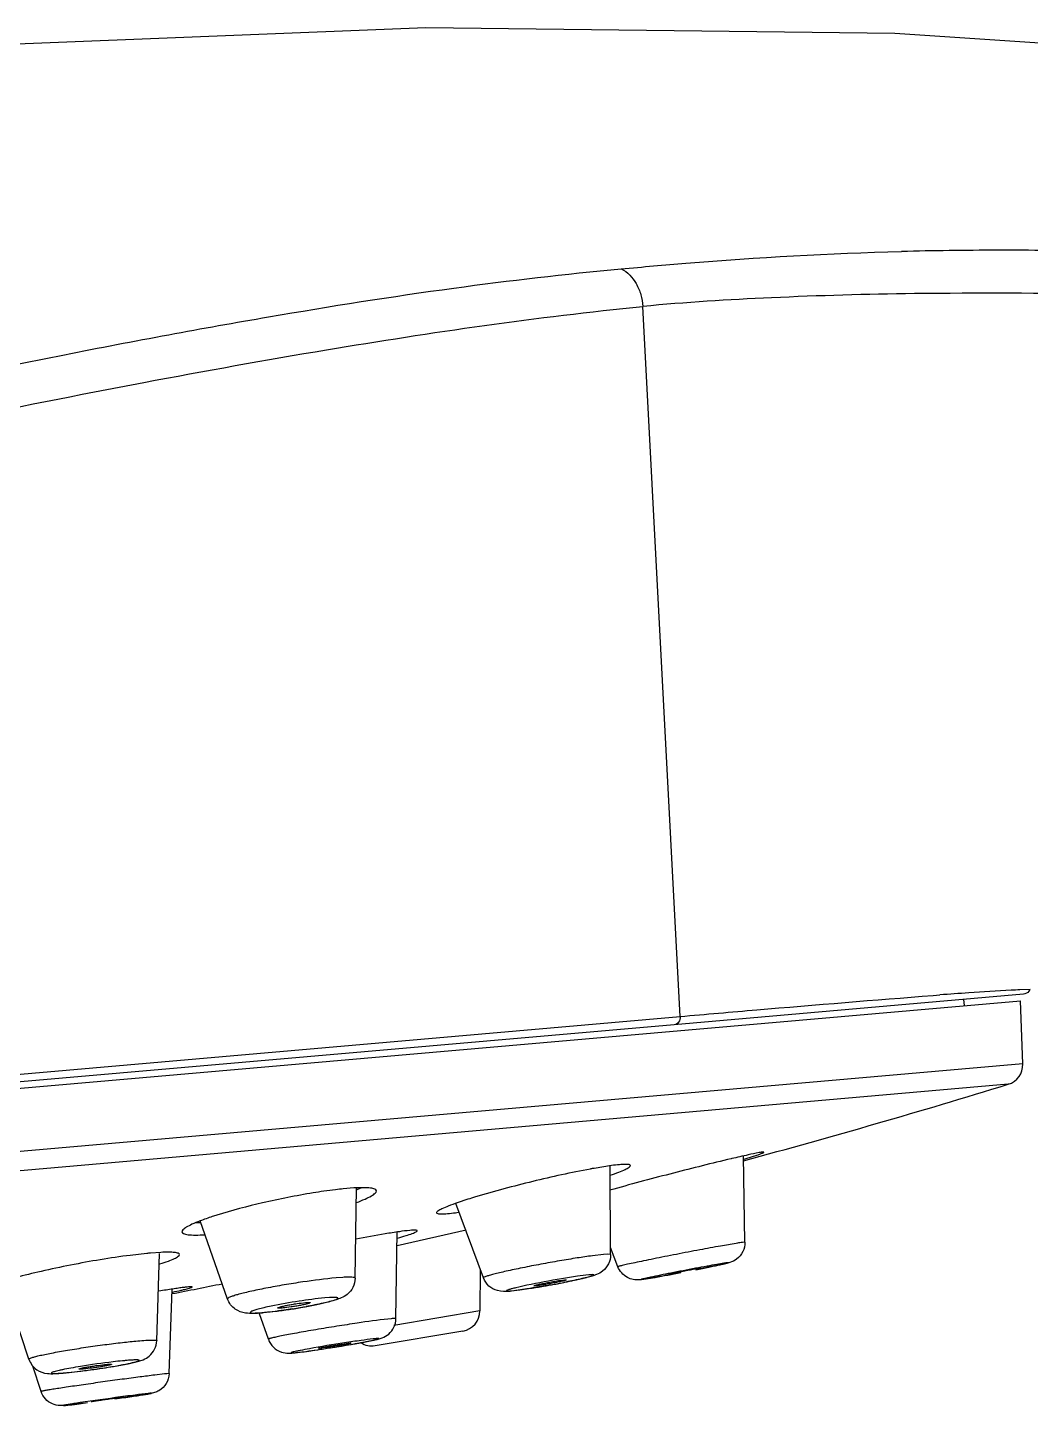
# Model space of a CAD drawing. Header units: millimetres. Extents: x 13335 to 13929, y 3069 to 3489.
# Drawn here: x 13681.4 to 13705.79, y 3356.25 to 3390.11 of the extents above; entities that cross this region are included whole.
import ezdxf

# ---------------------------------------------------------------- set-up
doc = ezdxf.new("R2010")
doc.units = ezdxf.units.MM
doc.header["$LTSCALE"] = 0.25
doc.layers.get('0').update_dxf_attribs({"color": 2})
doc.layers.add('DWG', color=7, linetype='Continuous')

# ---------------------------------------------------------------- blocks, each defined once
blk = doc.blocks.new('A$C2FF57663')
at = {"color": 7, "linetype": 'Continuous'}
for p, q in [((190.349, 238.939), (274.628, 246.312)), ((274.681, 244.772), (274.628, 246.312)), ((274.681, 244.772), (190.564, 237.412)), ((274.681, 244.772), (274.681, 244.772)), ((274.328, 244.276), (190.998, 236.986)), ((274.329, 244.276), (274.328, 244.276)), ((267.598, 242.467), (267.581, 242.463)), ((267.918, 240.432), (267.884, 242.532)), ((267.898, 242.457), (268.132, 242.528)), ((264.671, 242.298), (264.247, 242.23)), ((264.65, 240.129), (264.637, 242.297)), ((258.405, 241.752), (258.146, 241.731)), ((258.435, 239.554), (258.464, 241.753)), ((264.726, 241.724), (264.634, 241.699)), ((261.177, 241.476), (260.92, 241.391)), ((261.556, 239.564), (260.883, 241.377)), ((255.33, 239.048), (254.665, 240.951)), ((261.138, 240.723), (259.454, 240.343)), ((259.166, 240.635), (258.449, 240.505)), ((259.428, 238.569), (259.459, 240.681)), ((267.918, 240.432), (267.898, 240.432)), ((253.364, 240.158), (252.96, 240.112)), ((253.707, 240.184), (253.451, 240.166)), ((253.609, 238.032), (253.677, 240.159)), ((264.477, 240.132), (264.208, 240.101)), ((264.573, 240.139), (264.477, 240.132)), ((264.65, 240.129), (264.573, 240.139)), ((264.829, 239.835), (264.649, 240.306)), ((261.48, 239.767), (261.472, 238.758)), ((264.829, 239.835), (264.829, 239.835)), ((266.84, 239.804), (266.844, 239.804)), ((267.513, 239.933), (267.499, 239.933)), ((250.495, 237.585), (249.904, 239.384)), ((258.133, 239.575), (257.97, 239.563)), ((262.828, 239.369), (262.784, 239.369)), ((263.055, 239.367), (263.083, 239.372)), ((263.527, 239.514), (263.571, 239.513)), ((264.187, 239.641), (264.121, 239.637)), ((265.391, 239.523), (265.397, 239.522)), ((265.397, 239.522), (265.404, 239.523)), ((265.404, 239.523), (265.517, 239.539)), ((265.517, 239.539), (265.731, 239.576)), ((266.064, 239.652), (266.059, 239.652)), ((253.909, 237.231), (253.984, 239.289)), ((257.808, 239.083), (257.695, 239.075)), ((262.167, 239.241), (262.208, 239.243)), ((262.233, 239.245), (262.445, 239.27)), ((262.445, 239.27), (262.711, 239.309)), ((256.323, 238.068), (256.106, 238.691)), ((256.201, 238.717), (256.491, 238.749)), ((261.472, 238.758), (259.377, 238.407)), ((259.308, 238.568), (259.234, 238.561)), ((258.925, 238.083), (258.874, 238.078)), ((261.054, 238.269), (258.923, 237.912)), ((256.906, 237.737), (256.957, 237.74)), ((257.024, 237.747), (257.232, 237.773)), ((257.528, 237.814), (257.551, 237.818)), ((257.577, 237.848), (257.546, 237.848)), ((258.305, 237.975), (258.336, 237.975)), ((250.793, 236.798), (250.595, 237.412)), ((251.446, 237.258), (251.763, 237.294)), ((253.796, 237.223), (253.558, 237.196)), ((253.855, 237.229), (253.796, 237.223)), ((253.909, 237.231), (253.855, 237.229)), ((252.79, 236.66), (252.804, 236.66)), ((253.441, 236.753), (253.401, 236.749)), ((251.338, 236.457), (251.374, 236.458)), ((251.829, 236.513), (251.349, 236.455)), ((251.87, 236.518), (251.924, 236.525)), ((252.025, 236.551), (252.012, 236.55))]:
    blk.add_line(p, q, dxfattribs=at)
for centre, radius, start, end in [((274.182, 244.754), 0.5, 287.071, 2), ((215.617, 435.465), 200, 285.15053, 287.07096), ((266.967, 227.001), 15.47, 100.1243, 100.4474), ((259.052, 232.7), 9.077, 95.7267, 96.9357), ((256.994, 245.591), 4.151, 290.7783, 292.4954), ((259.808, 226.984), 14.842, 98.2569, 99.283), ((259.371, 230.049), 11.746, 96.9206, 98.296), ((265.908, 226.514), 15.692, 106.8371, 107.5479), ((259.954, 248.024), 6.935, 277.6199, 278.273), ((254.516, 244.293), 3.385, 270.7614, 272.5597), ((256.276, 236.742), 4.508, 110.9874, 111.1514), ((254.273, 230.784), 9.418, 95.0085, 95.5429), ((257.878, 283.66), 44.779, 280.1006, 280.914), ((215.617, 435.465), 200, 281.05884, 281.41471), ((259.608, 258.842), 19.778, 279.125, 280.0375), ((259.227, 261.101), 22.069, 280.3626, 281.1985), ((262.075, 241.045), 1.806, 274.2358, 275.025), ((260.107, 255.761), 16.657, 278.9965, 279.1126), ((255.881, 242.22), 3.517, 273.3886, 274.6175), ((255.783, 243.486), 4.787, 274.5643, 275.0072), ((254.593, 253.363), 14.739, 279.0257, 280.354), ((260.972, 238.762), 0.5, 279.5, 359.5), ((256.731, 240.302), 2.572, 275.0324, 275.7585), ((256.629, 241.332), 3.607, 275.7347, 276.024), ((256.558, 242.005), 4.283, 276.0223, 276.2446), ((254.539, 257.847), 20.254, 277.6425, 278.4856), ((252.725, 270.178), 32.717, 278.4826, 279.0641), ((252.609, 271.034), 33.582, 279.2256, 279.9884), ((258.84, 238.406), 0.5, 237.4318, 279.5), ((249.297, 256.961), 19.822, 277.8134, 278.6967), ((249.577, 255.135), 17.975, 278.6927, 279.5246), ((253.546, 229.75), 7.831, 95.0097, 95.65), ((250.805, 243.573), 6.347, 274.7082, 275.0046), ((250.692, 244.856), 7.635, 275.0088, 275.4395), ((250.581, 246.042), 8.826, 275.4337, 275.6291), ((251.193, 238.504), 2.054, 275.0507, 275.7588), ((251.05, 239.946), 3.503, 275.7202, 275.9671), ((250.808, 242.255), 5.824, 275.9823, 276.5492), ((249.888, 250.321), 13.943, 276.5211, 277.0638), ((248.445, 262.15), 25.86, 277.0138, 277.1507), ((246.883, 274.573), 38.381, 277.1557, 277.4654)]:
    blk.add_arc(centre, radius, start, end, dxfattribs=at)
for points, knots in [([(267.581, 242.463), (267.114, 242.353), (266.161, 242.112), (265.211, 241.86), (264.726, 241.724)], [0, 0, 0, 0, 1273.568451, 2608.848098, 2608.848098, 2608.848098, 2608.848098]), ([(268.264, 242.612), (268.174, 242.596), (267.952, 242.549), (267.731, 242.498), (267.598, 242.467)], [0, 0, 0, 0, 1045.436378, 2622.592239, 2622.592239, 2622.592239, 2622.592239]), ([(268.132, 242.528), (268.168, 242.539), (268.23, 242.56), (268.302, 242.584), (268.343, 242.601), (268.363, 242.609), (268.374, 242.616), (268.381, 242.62), (268.381, 242.622)], [0, 0, 0, 0, 2840.267744, 4915.472808, 5655.913732, 6194.971545, 6533.855165, 6685.038186, 6685.038186, 6685.038186, 6685.038186]), ([(268.381, 242.622), (268.38, 242.625), (268.366, 242.626), (268.347, 242.625), (268.309, 242.62), (268.28, 242.615), (268.264, 242.612)], [0, 0, 0, 0, 327.450777, 1201.937309, 2646.897602, 4656.177693, 4656.177693, 4656.177693, 4656.177693]), ([(264.162, 242.214), (263.69, 242.127), (262.752, 241.918), (261.823, 241.673), (261.363, 241.533)], [0, 0, 0, 0, 1292.714587, 2587.539193, 2587.539193, 2587.539193, 2587.539193]), ([(264.642, 242.061), (264.712, 242.086), (264.836, 242.131), (264.99, 242.195), (265.082, 242.243), (265.123, 242.275), (265.132, 242.292), (265.131, 242.298)], [0, 0, 0, 0, 2306.515782, 4033.823069, 5141.068336, 5462.577976, 5654.711641, 5654.711641, 5654.711641, 5654.711641]), ([(265.131, 242.298), (265.13, 242.311), (265.098, 242.322), (265.059, 242.326), (264.979, 242.329), (264.85, 242.319), (264.736, 242.306), (264.671, 242.298)], [0, 0, 0, 0, 463.435464, 918.718333, 1540.004371, 3282.598827, 5656.802211, 5656.802211, 5656.802211, 5656.802211]), ([(258.951, 241.681), (258.95, 241.7), (258.915, 241.725), (258.864, 241.74), (258.771, 241.756), (258.616, 241.761), (258.482, 241.757), (258.405, 241.752)], [0, 0, 0, 0, 557.518676, 1020.439789, 1631.513858, 3308.568928, 5573.543917, 5573.543917, 5573.543917, 5573.543917]), ([(257.413, 241.632), (257.001, 241.565), (256.214, 241.407), (255.437, 241.206), (255.07, 241.091)], [0, 0, 0, 0, 1326.941931, 2547.336701, 2547.336701, 2547.336701, 2547.336701]), ([(258.468, 241.398), (258.538, 241.424), (258.661, 241.472), (258.816, 241.549), (258.911, 241.608), (258.953, 241.66), (258.951, 241.681)], [0, 0, 0, 0, 1796.975711, 3157.75364, 4061.055942, 4549.990688, 4549.990688, 4549.990688, 4549.990688]), ([(260.92, 241.391), (260.847, 241.366), (260.72, 241.32), (260.56, 241.254), (260.465, 241.206), (260.423, 241.172), (260.413, 241.156), (260.414, 241.15)], [0, 0, 0, 0, 2284.212114, 3995.843488, 5092.301, 5409.563203, 5597.400023, 5597.400023, 5597.400023, 5597.400023]), ([(255.07, 241.091), (255.033, 241.079), (254.896, 241.035), (254.76, 240.988), (254.662, 240.95)], [0, 0, 0, 0, 694.70355, 2542.57547, 2542.57547, 2542.57547, 2542.57547]), ([(260.414, 241.15), (260.415, 241.137), (260.447, 241.125), (260.486, 241.121), (260.566, 241.119), (260.695, 241.128), (260.809, 241.141), (260.874, 241.15)], [0, 0, 0, 0, 458.046792, 908.649583, 1523.640942, 3248.665112, 5598.929511, 5598.929511, 5598.929511, 5598.929511]), ([(254.65, 240.946), (254.587, 240.921), (254.477, 240.877), (254.339, 240.806), (254.254, 240.751), (254.219, 240.702), (254.22, 240.683)], [0, 0, 0, 0, 1772.009671, 3112.861333, 4007.029728, 4502.821228, 4502.821228, 4502.821228, 4502.821228]), ([(259.763, 240.718), (259.679, 240.711), (259.479, 240.685), (259.281, 240.654), (259.166, 240.635)], [0, 0, 0, 0, 1083.314855, 2572.101414, 2572.101414, 2572.101414, 2572.101414]), ([(259.468, 240.53), (259.537, 240.55), (259.657, 240.585), (259.794, 240.63), (259.875, 240.662), (259.914, 240.68), (259.937, 240.693), (259.948, 240.705), (259.947, 240.71)], [0, 0, 0, 0, 2734.262919, 4762.245007, 5494.299434, 6033.635398, 6380.534367, 6554.919062, 6554.919062, 6554.919062, 6554.919062]), ([(259.947, 240.71), (259.947, 240.715), (259.927, 240.723), (259.894, 240.724), (259.834, 240.724), (259.79, 240.721), (259.763, 240.718)], [0, 0, 0, 0, 382.88559, 1244.997851, 2641.661527, 4566.797537, 4566.797537, 4566.797537, 4566.797537]), ([(254.22, 240.683), (254.222, 240.664), (254.257, 240.638), (254.31, 240.624), (254.406, 240.608), (254.564, 240.603), (254.702, 240.609), (254.78, 240.613)], [0, 0, 0, 0, 547.074688, 1004.843025, 1610.018433, 3271.905103, 5515.658837, 5515.658837, 5515.658837, 5515.658837]), ([(267.898, 240.432), (267.874, 240.43), (267.81, 240.42), (267.619, 240.39), (267.284, 240.331), (266.8, 240.242), (266.347, 240.155), (265.973, 240.082), (265.707, 240.029), (265.464, 239.979), (265.253, 239.935), (265.1, 239.903), (264.999, 239.88), (264.94, 239.867), (264.894, 239.855), (264.859, 239.847), (264.842, 239.84), (264.829, 239.838), (264.829, 239.835)], [0, 0, 0, 0, 387.446069, 1049.242152, 3095.362284, 5858.33824, 8959.141156, 10503.492728, 11972.310096, 13314.848978, 14484.425813, 15440.971245, 15828.463354, 16151.096419, 16405.918676, 16590.553648, 16703.943857, 16746.020533, 16746.020533, 16746.020533, 16746.020533]), ([(267.918, 240.432), (267.919, 240.353), (267.884, 240.194), (267.739, 240.02), (267.583, 239.945), (267.457, 239.915), (267.341, 239.889), (267.124, 239.843), (266.944, 239.807), (266.813, 239.781)], [0, 0, 0, 0, 1289.573688, 2569.181652, 3584.451499, 4072.342935, 4699.060243, 5534.790101, 7726.18706, 7726.18706, 7726.18706, 7726.18706]), ([(252.96, 240.112), (252.474, 240.05), (251.75, 239.928), (250.824, 239.733), (250.38, 239.624), (250.175, 239.568)], [0, 0, 0, 0, 1820.848962, 2730.225068, 3520.148529, 3520.148529, 3520.148529, 3520.148529]), ([(253.685, 239.903), (253.754, 239.925), (253.873, 239.964), (254.026, 240.027), (254.116, 240.072), (254.161, 240.115), (254.16, 240.132)], [0, 0, 0, 0, 1821.963547, 3186.1676, 4068.34891, 4500.89854, 4500.89854, 4500.89854, 4500.89854]), ([(254.16, 240.132), (254.158, 240.147), (254.129, 240.164), (254.088, 240.175), (254.011, 240.186), (253.883, 240.19), (253.771, 240.187), (253.707, 240.184)], [0, 0, 0, 0, 513.160649, 965.465597, 1569.820206, 3241.308833, 5513.775432, 5513.775432, 5513.775432, 5513.775432]), ([(264.208, 240.101), (264.085, 240.085), (263.819, 240.046), (263.4, 239.977), (262.955, 239.897), (262.585, 239.825), (262.306, 239.767), (262.12, 239.727), (261.956, 239.689), (261.816, 239.655), (261.708, 239.626), (261.623, 239.6), (261.584, 239.585), (261.554, 239.57), (261.556, 239.564)], [0, 0, 0, 0, 1721.430798, 3753.883355, 5918.913038, 8026.299158, 8999.801035, 9890.959335, 10679.799977, 11349.403005, 11884.702286, 12274.935499, 12512.308386, 12600.710273, 12600.710273, 12600.710273, 12600.710273]), ([(264.65, 240.129), (264.651, 240.052), (264.616, 239.898), (264.479, 239.731), (264.327, 239.647), (264.193, 239.606), (264.06, 239.57), (263.831, 239.517), (263.645, 239.479), (263.513, 239.452)], [0, 0, 0, 0, 1220.688933, 2413.577647, 3322.551857, 3941.659653, 4646.825815, 5511.022707, 7666.713291, 7666.713291, 7666.713291, 7666.713291]), ([(265.353, 239.516), (265.254, 239.507), (265.028, 239.546), (264.871, 239.727), (264.829, 239.835)], [0, 0, 0, 0, 1203.26626, 2609.73413, 2609.73413, 2609.73413, 2609.73413]), ([(267.499, 239.933), (267.468, 239.93), (267.381, 239.916), (267.214, 239.888), (266.984, 239.846), (266.61, 239.777), (266.149, 239.687), (265.782, 239.613), (265.618, 239.578)], [0, 0, 0, 0, 322.619381, 927.943998, 1765.528458, 2765.830458, 4915.052142, 6675.380349, 6675.380349, 6675.380349, 6675.380349]), ([(266.059, 239.652), (266.059, 239.653), (266.062, 239.653), (266.066, 239.655), (266.075, 239.657), (266.092, 239.661), (266.122, 239.668), (266.166, 239.677), (266.219, 239.688), (266.305, 239.706), (266.421, 239.729), (266.559, 239.755), (266.683, 239.778), (266.774, 239.794), (266.823, 239.802), (266.84, 239.804)], [0, 0, 0, 0, 30.89049, 120.225005, 268.871519, 475.844144, 1055.412018, 1839.13958, 2799.568416, 3903.510989, 6385.227786, 8942.228554, 11222.279866, 12911.757347, 13777.675718, 13777.675718, 13777.675718, 13777.675718]), ([(266.722, 239.763), (266.776, 239.773), (266.882, 239.794), (267.033, 239.825), (267.168, 239.853), (267.284, 239.877), (267.367, 239.895), (267.422, 239.908), (267.454, 239.915), (267.478, 239.921), (267.497, 239.926), (267.506, 239.93), (267.513, 239.931), (267.513, 239.933)], [0, 0, 0, 0, 2431.450127, 4691.936275, 6719.982571, 8462.302085, 9870.796454, 10438.423191, 10909.392937, 11280.089001, 11548.742721, 11714.146708, 11776.577767, 11776.577767, 11776.577767, 11776.577767]), ([(257.97, 239.563), (257.7, 239.539), (257.279, 239.484), (256.711, 239.394), (256.28, 239.315), (255.949, 239.247), (255.719, 239.193), (255.582, 239.157), (255.474, 239.126), (255.395, 239.095), (255.351, 239.078), (255.328, 239.055), (255.33, 239.048)], [0, 0, 0, 0, 3128.961188, 4919.948711, 6657.646796, 8191.36214, 8839.221794, 9388.78506, 9828.096881, 10148.91776, 10346.528517, 10432.673066, 10432.673066, 10432.673066, 10432.673066]), ([(258.435, 239.554), (258.434, 239.477), (258.396, 239.325), (258.26, 239.161), (258.107, 239.074), (257.909, 239.007), (257.625, 238.938), (257.381, 238.89), (257.242, 238.864)], [0, 0, 0, 0, 1006.893376, 1964.091729, 2705.066508, 3283.520351, 4688.726744, 6533.587691, 6533.587691, 6533.587691, 6533.587691]), ([(258.435, 239.554), (258.435, 239.562), (258.401, 239.576), (258.348, 239.579), (258.25, 239.581), (258.176, 239.577), (258.133, 239.575)], [0, 0, 0, 0, 365.319198, 1230.124207, 2637.019645, 4552.970999, 4552.970999, 4552.970999, 4552.970999]), ([(262.187, 239.238), (262.091, 239.23), (261.91, 239.225), (261.677, 239.352), (261.584, 239.489), (261.556, 239.564)], [0, 0, 0, 0, 1374.33425, 2479.151529, 3619.57673, 3619.57673, 3619.57673, 3619.57673]), ([(262.611, 239.382), (262.523, 239.363), (262.403, 239.337), (262.258, 239.3), (262.192, 239.282), (262.153, 239.269), (262.133, 239.261), (262.122, 239.255), (262.113, 239.249), (262.118, 239.242), (262.129, 239.242), (262.146, 239.24), (262.159, 239.241), (262.167, 239.241)], [0, 0, 0, 0, 5468.739618, 7539.557387, 9091.5056, 9658.905655, 10083.34082, 10364.687919, 10510.491229, 10603.818323, 10808.213616, 11152.34288, 11638.628328, 11638.628328, 11638.628328, 11638.628328]), ([(263.196, 239.392), (263.003, 239.357), (262.668, 239.3), (262.331, 239.251), (262.187, 239.238)], [0, 0, 0, 0, 1495.023394, 2594.080144, 2594.080144, 2594.080144, 2594.080144]), ([(264.121, 239.637), (264.029, 239.629), (263.807, 239.599), (263.302, 239.519), (262.891, 239.442), (262.611, 239.382)], [0, 0, 0, 0, 659.951599, 1593.492582, 3634.059636, 3634.059636, 3634.059636, 3634.059636]), ([(262.784, 239.369), (262.783, 239.371), (262.793, 239.375), (262.806, 239.38), (262.833, 239.388), (262.868, 239.397), (262.912, 239.407), (262.984, 239.423), (263.085, 239.443), (263.21, 239.467), (263.359, 239.492), (263.464, 239.508), (263.527, 239.514)], [0, 0, 0, 0, 85.44464, 316.903761, 695.201487, 1209.783939, 1847.686857, 2590.834146, 4307.894016, 6170.981374, 7973.53574, 10629.241061, 10629.241061, 10629.241061, 10629.241061]), ([(263.571, 239.513), (263.571, 239.511), (263.561, 239.507), (263.547, 239.501), (263.52, 239.494), (263.484, 239.485), (263.44, 239.475), (263.368, 239.459), (263.268, 239.439), (263.142, 239.415), (262.995, 239.39), (262.89, 239.374), (262.828, 239.369)], [0, 0, 0, 0, 94.310695, 334.493962, 720.010783, 1240.137306, 1881.920531, 2627.212467, 4344.110038, 6202.486856, 7998.072517, 10642.779256, 10642.779256, 10642.779256, 10642.779256]), ([(263.083, 239.372), (263.17, 239.388), (263.342, 239.419), (263.588, 239.467), (263.78, 239.508), (263.918, 239.539), (264.005, 239.559), (264.08, 239.578), (264.141, 239.595), (264.183, 239.607), (264.209, 239.616), (264.222, 239.622), (264.232, 239.627), (264.238, 239.63), (264.241, 239.635), (264.236, 239.639), (264.23, 239.64), (264.213, 239.642), (264.198, 239.642), (264.187, 239.641)], [0, 0, 0, 0, 3788.559385, 7437.848224, 10727.335669, 12173.705203, 13458.149461, 14560.405104, 15465.315515, 16159.131631, 16423.612652, 16632.471161, 16785.765603, 16884.956347, 16938.823948, 16992.760033, 17091.585592, 17243.992349, 17713.97967, 17713.97967, 17713.97967, 17713.97967]), ([(266.311, 239.683), (266.201, 239.662), (265.998, 239.624), (265.725, 239.574), (265.515, 239.538), (265.4, 239.52), (265.353, 239.516)], [0, 0, 0, 0, 1596.899889, 2961.156393, 3968.300017, 4634.865717, 4634.865717, 4634.865717, 4634.865717]), ([(265.618, 239.578), (265.585, 239.571), (265.54, 239.561), (265.484, 239.548), (265.452, 239.541), (265.427, 239.535), (265.407, 239.53), (265.398, 239.526), (265.391, 239.525), (265.391, 239.523)], [0, 0, 0, 0, 3267.838322, 4585.49014, 5679.161217, 6540.148299, 7164.118885, 7548.204012, 7692.906191, 7692.906191, 7692.906191, 7692.906191]), ([(254.469, 239.342), (254.469, 239.344), (254.463, 239.346), (254.446, 239.347), (254.405, 239.345), (254.339, 239.339), (254.247, 239.328), (254.131, 239.312), (253.992, 239.291), (253.832, 239.267), (253.718, 239.248), (253.658, 239.239)], [0, 0, 0, 0, 52.097889, 172.456036, 640.48172, 1413.540808, 2484.066475, 3839.72883, 5466.057866, 7343.563936, 9451.528365, 9451.528365, 9451.528365, 9451.528365]), ([(253.997, 239.217), (254.065, 239.232), (254.16, 239.253), (254.277, 239.281), (254.344, 239.298), (254.396, 239.313), (254.436, 239.325), (254.455, 239.333), (254.469, 239.339), (254.469, 239.342)], [0, 0, 0, 0, 3179.578818, 4459.035406, 5520.681841, 6357.044388, 6962.589747, 7335.881718, 7484.240976, 7484.240976, 7484.240976, 7484.240976]), ([(256.165, 238.711), (256.094, 238.705), (255.962, 238.696), (255.74, 238.697), (255.49, 238.784), (255.364, 238.95), (255.33, 239.048)], [0, 0, 0, 0, 985.356922, 1845.341332, 3078.240141, 4525.445317, 4525.445317, 4525.445317, 4525.445317]), ([(257.695, 239.075), (257.486, 239.056), (257.05, 238.997), (256.616, 238.922), (256.391, 238.875)], [0, 0, 0, 0, 1224.288937, 2558.767591, 2558.767591, 2558.767591, 2558.767591]), ([(256.491, 238.749), (256.604, 238.763), (256.834, 238.796), (257.172, 238.852), (257.486, 238.912), (257.743, 238.969), (257.905, 239.013), (257.985, 239.043), (258.007, 239.057), (258.016, 239.065), (258.014, 239.075), (258.003, 239.079), (257.987, 239.083), (257.964, 239.085), (257.934, 239.087), (257.881, 239.087), (257.838, 239.085), (257.808, 239.083)], [0, 0, 0, 0, 2969.764957, 6065.007465, 8951.681535, 11318.884246, 12914.315579, 13369.250252, 13508.527052, 13594.00985, 13651.467173, 13738.325276, 13879.2983, 14079.54285, 14339.941736, 14658.753201, 15461.364713, 15461.364713, 15461.364713, 15461.364713]), ([(256.391, 238.875), (256.333, 238.863), (256.226, 238.839), (256.101, 238.808), (256.018, 238.785), (255.97, 238.77), (255.931, 238.755), (255.904, 238.745), (255.87, 238.72), (255.911, 238.708), (255.94, 238.706), (256.002, 238.704), (256.052, 238.707), (256.089, 238.709)], [0, 0, 0, 0, 2751.425277, 5027.363444, 5956.369131, 6733.634321, 7350.945063, 7804.431415, 8236.230985, 8673.782376, 9132.073468, 9755.383605, 11466.14485, 11466.14485, 11466.14485, 11466.14485]), ([(256.905, 238.807), (256.838, 238.796), (256.592, 238.759), (256.345, 238.727), (256.165, 238.711)], [0, 0, 0, 0, 700.181008, 2557.413526, 2557.413526, 2557.413526, 2557.413526]), ([(256.554, 238.831), (256.553, 238.833), (256.559, 238.839), (256.579, 238.847), (256.626, 238.862), (256.7, 238.879), (256.796, 238.899), (256.905, 238.919), (257.05, 238.942), (257.157, 238.956), (257.225, 238.962)], [0, 0, 0, 0, 71.969755, 235.005249, 856.681277, 1832.60575, 3080.769989, 4493.856688, 5948.977787, 8492.514378, 8492.514378, 8492.514378, 8492.514378]), ([(256.672, 238.83), (256.655, 238.828), (256.627, 238.826), (256.589, 238.825), (256.569, 238.826), (256.555, 238.828), (256.554, 238.831)], [0, 0, 0, 0, 1862.006407, 3268.328765, 4158.308581, 4535.65185, 4535.65185, 4535.65185, 4535.65185]), ([(257.343, 238.96), (257.343, 238.958), (257.336, 238.953), (257.325, 238.948), (257.303, 238.94), (257.262, 238.928), (257.194, 238.912), (257.098, 238.892), (256.989, 238.872), (256.846, 238.85), (256.74, 238.836), (256.672, 238.83)], [0, 0, 0, 0, 90.213988, 284.040386, 587.962708, 997.937092, 2099.54719, 3497.83023, 5074.404236, 6694.21797, 9523.497821, 9523.497821, 9523.497821, 9523.497821]), ([(257.225, 238.962), (257.242, 238.964), (257.27, 238.966), (257.309, 238.967), (257.329, 238.966), (257.343, 238.963), (257.343, 238.96)], [0, 0, 0, 0, 1897.933101, 3317.392998, 4195.170085, 4543.047612, 4543.047612, 4543.047612, 4543.047612]), ([(259.234, 238.561), (258.984, 238.535), (258.569, 238.475), (257.984, 238.385), (257.568, 238.317), (257.243, 238.261), (257.021, 238.222), (256.822, 238.185), (256.651, 238.152), (256.515, 238.123), (256.423, 238.102), (256.37, 238.089), (256.343, 238.08), (256.331, 238.076), (256.322, 238.07), (256.323, 238.068)], [0, 0, 0, 0, 3437.746855, 5726.335108, 8075.218636, 9192.349014, 10230.021882, 11160.280551, 11957.405199, 12600.14049, 13070.710686, 13237.666891, 13357.400781, 13429.67639, 13457.464736, 13457.464736, 13457.464736, 13457.464736]), ([(258.433, 237.961), (258.545, 237.981), (258.7, 238.009), (258.887, 238.047), (258.996, 238.072), (259.12, 238.106), (259.267, 238.19), (259.394, 238.355), (259.427, 238.498), (259.428, 238.569)], [0, 0, 0, 0, 2012.663213, 2780.211126, 3387.958755, 3990.002266, 5065.378245, 6312.398869, 7575.231372, 7575.231372, 7575.231372, 7575.231372]), ([(259.428, 238.569), (259.428, 238.572), (259.413, 238.573), (259.394, 238.574), (259.354, 238.572), (259.325, 238.57), (259.308, 238.568)], [0, 0, 0, 0, 314.425451, 1175.958163, 2598.451276, 4568.320724, 4568.320724, 4568.320724, 4568.320724]), ([(250.495, 237.585), (250.493, 237.591), (250.521, 237.608), (250.562, 237.622), (250.645, 237.646), (250.753, 237.672), (250.892, 237.702), (251.123, 237.748), (251.456, 237.807), (251.887, 237.875), (252.332, 237.937), (252.753, 237.99), (253.022, 238.018), (253.146, 238.029)], [0, 0, 0, 0, 82.741554, 295.252969, 643.312357, 1121.039768, 1718.679478, 2423.40015, 4091.214932, 5980.487657, 7927.645167, 9763.751241, 11329.773422, 11329.773422, 11329.773422, 11329.773422]), ([(252.552, 237.408), (252.671, 237.428), (252.877, 237.466), (253.121, 237.518), (253.297, 237.573), (253.443, 237.658), (253.571, 237.818), (253.606, 237.961), (253.609, 238.032)], [0, 0, 0, 0, 1747.785655, 3027.346222, 3590.473452, 4415.070426, 5424.137159, 6459.70971, 6459.70971, 6459.70971, 6459.70971]), ([(253.146, 238.029), (253.211, 238.035), (253.326, 238.043), (253.469, 238.051), (253.558, 238.048), (253.597, 238.043), (253.609, 238.036), (253.609, 238.032)], [0, 0, 0, 0, 2325.674288, 4052.576412, 5112.479167, 5386.079903, 5511.608196, 5511.608196, 5511.608196, 5511.608196]), ([(256.323, 238.068), (256.348, 237.996), (256.433, 237.861), (256.622, 237.748), (256.793, 237.725), (256.887, 237.732), (256.921, 237.735)], [0, 0, 0, 0, 1415.429317, 2812.977862, 3902.666036, 4537.161696, 4537.161696, 4537.161696, 4537.161696]), ([(258.874, 238.078), (258.777, 238.067), (258.544, 238.036), (258.026, 237.96), (257.607, 237.89), (257.323, 237.838)], [0, 0, 0, 0, 674.314483, 1608.981227, 3590.920041, 3590.920041, 3590.920041, 3590.920041]), ([(257.88, 237.869), (258.055, 237.897), (258.269, 237.932), (258.518, 237.977), (258.626, 237.996), (258.723, 238.015), (258.807, 238.031), (258.878, 238.047), (258.933, 238.058), (258.974, 238.07), (258.995, 238.074), (259.012, 238.085), (258.987, 238.087), (258.966, 238.086), (258.94, 238.084), (258.925, 238.083)], [0, 0, 0, 0, 5831.644952, 7143.102147, 8351.968663, 9439.340913, 10388.068158, 11182.191227, 11810.280101, 12262.221785, 12531.246153, 12620.589609, 12742.800552, 13047.337621, 13531.291547, 13531.291547, 13531.291547, 13531.291547]), ([(257.323, 237.838), (257.246, 237.824), (257.141, 237.805), (257.013, 237.778), (256.954, 237.765), (256.917, 237.756), (256.898, 237.751), (256.885, 237.745), (256.877, 237.744), (256.873, 237.738), (256.882, 237.737), (256.891, 237.736), (256.901, 237.736), (256.906, 237.737)], [0, 0, 0, 0, 5438.02625, 7515.761166, 9102.672473, 9700.850686, 10163.616187, 10489.724059, 10679.936275, 10749.625236, 10866.106317, 11115.869565, 11501.801548, 11501.801548, 11501.801548, 11501.801548]), ([(256.921, 237.735), (257.068, 237.748), (257.425, 237.798), (257.782, 237.852), (257.993, 237.887)], [0, 0, 0, 0, 1047.44832, 2563.777295, 2563.777295, 2563.777295, 2563.777295]), ([(257.546, 237.848), (257.546, 237.85), (257.558, 237.851), (257.57, 237.857), (257.6, 237.862), (257.637, 237.87), (257.684, 237.879), (257.759, 237.893), (257.865, 237.911), (257.994, 237.932), (258.142, 237.954), (258.245, 237.969), (258.305, 237.975)], [0, 0, 0, 0, 82.143846, 319.631554, 708.517928, 1237.187848, 1890.3828, 2649.284209, 4390.92502, 6258.074857, 8031.813235, 10504.318749, 10504.318749, 10504.318749, 10504.318749]), ([(258.336, 237.975), (258.336, 237.973), (258.324, 237.971), (258.311, 237.966), (258.281, 237.96), (258.244, 237.952), (258.197, 237.943), (258.121, 237.929), (258.016, 237.911), (257.887, 237.89), (257.739, 237.868), (257.637, 237.853), (257.577, 237.848)], [0, 0, 0, 0, 88.340634, 331.479996, 725.122718, 1257.475456, 1913.339781, 2673.841534, 4415.919835, 6280.704972, 8050.709265, 10517.593042, 10517.593042, 10517.593042, 10517.593042]), ([(250.495, 237.585), (250.529, 237.483), (250.657, 237.309), (250.912, 237.226), (251.133, 237.231), (251.261, 237.24), (251.332, 237.246)], [0, 0, 0, 0, 1461.967499, 2707.973123, 3511.09273, 4473.487208, 4473.487208, 4473.487208, 4473.487208]), ([(251.751, 237.406), (251.672, 237.394), (251.527, 237.369), (251.355, 237.336), (251.238, 237.311), (251.171, 237.296), (251.114, 237.28), (251.078, 237.27), (251.023, 237.245), (251.082, 237.235), (251.119, 237.236), (251.207, 237.238), (251.275, 237.243), (251.326, 237.247)], [0, 0, 0, 0, 2661.167471, 4922.165144, 5859.384096, 6647.83034, 7276.202715, 7736.466919, 8139.503146, 8535.815013, 8992.187426, 9618.50385, 11339.057491, 11339.057491, 11339.057491, 11339.057491]), ([(251.332, 237.246), (251.38, 237.25), (251.6, 237.272), (251.82, 237.299), (251.992, 237.323)], [0, 0, 0, 0, 552.101456, 2528.149522, 2528.149522, 2528.149522, 2528.149522]), ([(251.715, 237.344), (251.714, 237.346), (251.721, 237.35), (251.732, 237.353), (251.753, 237.36), (251.794, 237.369), (251.863, 237.383), (251.959, 237.4), (252.069, 237.418), (252.213, 237.438), (252.32, 237.451), (252.389, 237.457)], [0, 0, 0, 0, 70.722859, 248.830707, 539.085313, 937.131883, 2019.316966, 3403.622087, 4970.819678, 6584.632734, 9405.836211, 9405.836211, 9405.836211, 9405.836211]), ([(251.832, 237.345), (251.816, 237.344), (251.788, 237.342), (251.75, 237.339), (251.73, 237.341), (251.715, 237.341), (251.715, 237.344)], [0, 0, 0, 0, 1862.00552, 3263.522499, 4140.884746, 4485.832367, 4485.832367, 4485.832367, 4485.832367]), ([(252.775, 237.544), (252.698, 237.536), (252.355, 237.498), (252.014, 237.45), (251.751, 237.406)], [0, 0, 0, 0, 569.979187, 2532.731205, 2532.731205, 2532.731205, 2532.731205]), ([(251.763, 237.294), (251.881, 237.309), (252.117, 237.34), (252.407, 237.385), (252.628, 237.422), (252.776, 237.449), (252.905, 237.474), (253.011, 237.497), (253.084, 237.515), (253.129, 237.528), (253.153, 237.536), (253.168, 237.544), (253.179, 237.549), (253.18, 237.558), (253.17, 237.561), (253.156, 237.564), (253.134, 237.566), (253.105, 237.566), (253.052, 237.565), (252.97, 237.561), (252.901, 237.555), (252.862, 237.552)], [0, 0, 0, 0, 3880.790478, 7764.590105, 9570.307346, 11216.801314, 12657.081192, 13851.96955, 14767.245748, 15112.746838, 15380.415102, 15569.119179, 15681.774429, 15738.862739, 15825.430148, 15985.009273, 16222.791363, 16538.797976, 16932.02146, 17940.028262, 19212.821038, 19212.821038, 19212.821038, 19212.821038]), ([(252.506, 237.458), (252.506, 237.456), (252.499, 237.452), (252.488, 237.448), (252.466, 237.442), (252.424, 237.432), (252.356, 237.418), (252.259, 237.401), (252.15, 237.384), (252.006, 237.364), (251.9, 237.351), (251.832, 237.345)], [0, 0, 0, 0, 78.929695, 265.680875, 563.366609, 967.208971, 2056.174897, 3441.212425, 5004.415633, 6611.388258, 9419.033267, 9419.033267, 9419.033267, 9419.033267]), ([(252.389, 237.457), (252.405, 237.458), (252.433, 237.46), (252.473, 237.463), (252.491, 237.462), (252.506, 237.461), (252.506, 237.458)], [0, 0, 0, 0, 1891.27102, 3304.27534, 4173.111683, 4493.329503, 4493.329503, 4493.329503, 4493.329503]), ([(253.558, 237.196), (253.44, 237.181), (253.176, 237.148), (252.755, 237.092), (252.295, 237.029), (251.908, 236.974), (251.612, 236.931), (251.413, 236.902), (251.236, 236.875), (251.085, 236.852), (250.977, 236.834), (250.907, 236.822), (250.867, 236.815), (250.836, 236.809), (250.812, 236.805), (250.802, 236.801), (250.792, 236.8), (250.793, 236.798)], [0, 0, 0, 0, 1951.663852, 4345.246069, 6955.981132, 9538.727761, 10743.013728, 11850.960114, 12836.124654, 13675.574264, 14349.116785, 14618.833811, 14841.418913, 15015.562276, 15140.48487, 15215.513453, 15240.777172, 15240.777172, 15240.777172, 15240.777172]), ([(253.909, 237.231), (253.906, 237.147), (253.856, 236.98), (253.704, 236.831), (253.573, 236.773), (253.486, 236.752), (253.335, 236.726), (253.057, 236.683), (252.809, 236.647), (252.661, 236.626)], [0, 0, 0, 0, 1233.278259, 2455.590051, 3017.290851, 3322.402582, 3776.081939, 5278.994202, 7480.918118, 7480.918118, 7480.918118, 7480.918118]), ([(251.349, 236.455), (251.319, 236.453), (251.224, 236.447), (251.058, 236.483), (250.887, 236.606), (250.814, 236.732), (250.793, 236.798)], [0, 0, 0, 0, 567.72414, 1814.748554, 3145.44872, 4480.413778, 4480.413778, 4480.413778, 4480.413778]), ([(253.401, 236.749), (253.295, 236.738), (253.029, 236.704), (252.435, 236.625), (251.948, 236.557), (251.622, 236.506)], [0, 0, 0, 0, 627.77679, 1590.890651, 3544.65978, 3544.65978, 3544.65978, 3544.65978]), ([(252.011, 236.55), (252.011, 236.551), (252.015, 236.551), (252.018, 236.553), (252.027, 236.554), (252.043, 236.557), (252.071, 236.562), (252.112, 236.568), (252.163, 236.576), (252.245, 236.588), (252.357, 236.604), (252.493, 236.623), (252.638, 236.642), (252.736, 236.655), (252.79, 236.66)], [0, 0, 0, 0, 25.22364, 100.586483, 226.200237, 400.644972, 889.914004, 1553.617116, 2369.227359, 3311.525007, 5449.330632, 7692.613058, 9753.490264, 12328.456142, 12328.456142, 12328.456142, 12328.456142]), ([(252.59, 236.616), (252.661, 236.626), (252.798, 236.646), (252.992, 236.674), (253.16, 236.699), (253.282, 236.718), (253.361, 236.731), (253.405, 236.738), (253.436, 236.744), (253.455, 236.748), (253.464, 236.75), (253.472, 236.752), (253.475, 236.752), (253.478, 236.754), (253.471, 236.755), (253.462, 236.754), (253.449, 236.753), (253.441, 236.753)], [0, 0, 0, 0, 3535.222332, 6790.041407, 9624.727087, 11916.11847, 12827.214367, 13567.532421, 14129.077797, 14341.208569, 14506.771876, 14625.21491, 14696.178505, 14721.277924, 14750.060886, 14945.408131, 15326.814233, 15326.814233, 15326.814233, 15326.814233]), ([(251.622, 236.506), (251.581, 236.5), (251.523, 236.491), (251.452, 236.48), (251.411, 236.473), (251.381, 236.467), (251.355, 236.462), (251.347, 236.46), (251.337, 236.458), (251.338, 236.457)], [0, 0, 0, 0, 3207.949155, 4500.936907, 5569.362165, 6403.540328, 6997.330338, 7345.078897, 7445.86626, 7445.86626, 7445.86626, 7445.86626])]:
    blk.add_open_spline(points, degree=3, knots=knots, dxfattribs=at)
at = {"layer": 'DWG'}
for p, q in [((266.344, 245.929), (265.434, 263.216)), ((274.695, 246.469), (266.201, 245.725)), ((274.86, 246.588), (274.61, 246.578)), ((272.5, 246.44), (272.661, 246.452)), ((273.263, 246.193), (273.249, 246.342)), ((190.113, 239.259), (266.343, 245.929)), ((266.199, 245.725), (200.805, 240.004))]:
    blk.add_line(p, q, dxfattribs=at)
blk.add_lwpolyline([(405.888, 236.147), (379.143, 245.963), (355.174, 253.906), (334.09, 259.941), (315.496, 264.286), (299.041, 267.22), (284.459, 269.001), (271.564, 269.861), (260.152, 270.001), (249.999, 269.596), (240.919, 268.78), (232.749, 267.664), (225.356, 266.327), (218.629, 264.827), (212.48, 263.192), (206.84, 261.422), (201.659, 259.519), (196.894, 257.493), (192.486, 255.343), (188.769, 253.296)], dxfattribs=at)
blk.add_arc((287.223, 46.427), 200.555, 93.9617, 94.16371, dxfattribs=at)
for points, knots in [([(264.909, 264.131), (265.434, 264.181), (267.702, 264.38), (269.977, 264.51), (271.727, 264.554)], [0, 0, 0, 0, 596.306512, 2576.854701, 2576.854701, 2576.854701, 2576.854701]), ([(281.731, 264.333), (280.847, 264.389), (279.108, 264.488), (276.549, 264.57), (274.098, 264.593), (272.503, 264.574), (271.727, 264.554)], [0, 0, 0, 0, 1238.433605, 2435.354458, 3580.374914, 4665.92247, 4665.92247, 4665.92247, 4665.92247]), ([(246.015, 260.964), (246.92, 261.147), (248.701, 261.508), (251.328, 262.039), (253.86, 262.527), (257.014, 263.091), (260.679, 263.673), (263.548, 264.005), (264.909, 264.131)], [0, 0, 0, 0, 910.286729, 1792.381051, 2641.640467, 3452.870857, 4951.372312, 6299.505711, 6299.505711, 6299.505711, 6299.505711]), ([(264.909, 264.131), (265.062, 264.056), (265.259, 263.844), (265.395, 263.505), (265.429, 263.312), (265.434, 263.216)], [0, 0, 0, 0, 1685.078665, 2647.571689, 3599.504541, 3599.504541, 3599.504541, 3599.504541]), ([(272.044, 263.528), (270.883, 263.513), (268.678, 263.451), (266.475, 263.315), (265.434, 263.216)], [0, 0, 0, 0, 1358.547336, 2583.132011, 2583.132011, 2583.132011, 2583.132011]), ([(281.765, 263.33), (280.902, 263.375), (279.208, 263.455), (275.968, 263.537), (273.589, 263.545), (272.044, 263.528)], [0, 0, 0, 0, 985.259228, 1934.050138, 3697.496321, 3697.496321, 3697.496321, 3697.496321]), ([(248.505, 260.424), (250.1, 260.742), (253.171, 261.36), (258.802, 262.369), (262.858, 262.96), (265.434, 263.216)], [0, 0, 0, 0, 991.147466, 1909.269007, 3487.089126, 3487.089126, 3487.089126, 3487.089126]), ([(274.61, 246.578), (274.539, 246.574), (274.124, 246.553), (273.709, 246.526), (273.367, 246.503)], [0, 0, 0, 0, 457.170767, 2654.88237, 2654.88237, 2654.88237, 2654.88237]), ([(274.86, 246.588), (274.853, 246.572), (274.815, 246.513), (274.746, 246.473), (274.695, 246.469)], [0, 0, 0, 0, 681.116608, 2659.436743, 2659.436743, 2659.436743, 2659.436743]), ([(266.344, 245.929), (266.966, 245.983), (269.018, 246.159), (271.07, 246.331), (272.5, 246.44)], [0, 0, 0, 0, 794.021817, 2616.650934, 2616.650934, 2616.650934, 2616.650934]), ([(266.344, 245.929), (266.346, 245.881), (266.327, 245.786), (266.242, 245.729), (266.201, 245.725)], [0, 0, 0, 0, 1402.728482, 2606.355406, 2606.355406, 2606.355406, 2606.355406])]:
    blk.add_open_spline(points, degree=3, knots=knots, dxfattribs=at)

msp = doc.modelspace()

# ---------------------------------------------------------------- block references
at = {"layer": 'DWG'}
msp.add_blockref('A$C2FF57663', (13430.92517, 3120.10552), dxfattribs=at)

doc.saveas('drawing.dxf')
